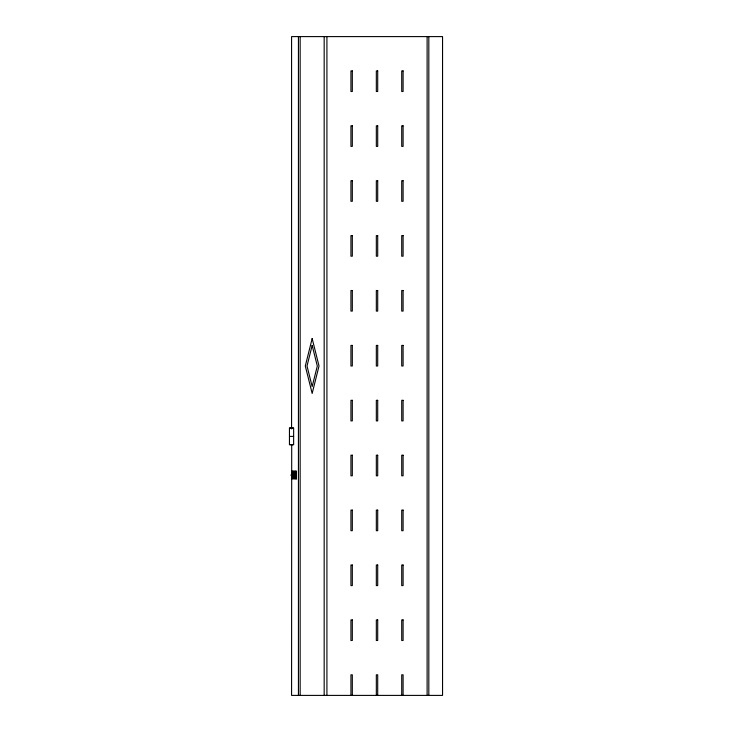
<?xml version="1.0" encoding="UTF-8"?>
<svg xmlns="http://www.w3.org/2000/svg" width="732" height="732" viewBox="0 0 732 732"><rect width="100%" height="100%" fill="white"/><g stroke="black" fill="none" stroke-linecap="round" stroke-linejoin="round"><path stroke-width="1.1" d="M292.022 474.675L291.107 475.196L292.022 475.498L292.352 474.574M291.245 474.793L291.245 475.251M291.4 474.848L292.022 474.812M291.729 475.278L292.352 475.333L292.352 473.824M289.469 436.4L293.614 436.4M291.922 471.335L296.46 471.353L291.977 471.765M296.002 472.296L292.178 472.25L292.178 473.824L293.203 473.824M293.203 472.451L294.932 472.451M293.111 472.506L295.929 472.506L295.929 477.694L293.111 477.694M293.111 473.192L295.929 473.265M293.111 473.952L295.929 474.007M291.885 474.473L292.983 474.473M293.111 474.748L295.929 474.693M292.205 475.123L292.663 475.169M293.111 475.434L295.929 475.507M291.885 475.709L292.983 475.709M295.929 476.193L292.242 476.175L292.242 478.234M293.111 477.008L295.929 476.953M296.085 477.987L292.855 477.987L292.855 472.158L296.085 472.158L295.975 477.987M292.141 478.289L293.203 478.234M291.977 478.353L296.46 478.765L291.848 478.902L291.848 471.198L296.378 471.271L296.277 471.82M291.702 444.891L291.574 695.4L442.549 695.4L442.549 36.6L291.574 36.6L291.574 428.906M291.537 474.739L291.437 475.352M292.361 475.727L292.516 476.257M428.824 36.6L428.824 695.4M427.113 36.6L427.113 695.4M403.094 695.4L403.094 674.812L401.722 674.812L401.722 695.4M377.703 695.4L377.703 674.812L376.33 674.812L376.33 695.4M352.312 695.4L352.312 674.812L350.939 674.812L350.939 695.4M326.92 36.6L326.92 695.4M324.175 36.6L324.175 695.4M300.157 36.6L300.157 695.4M298.436 36.6L298.436 695.4M296.268 478.289L296.378 478.838M295.499 471.765L295.499 478.353M295.243 471.765L295.243 478.353M293.505 471.765L293.505 478.353M293.267 428L289.817 428M293.248 471.765L293.248 478.353M293.084 471.765L293.084 478.353M292.965 472.158L292.965 477.987M292.617 473.824L292.617 475.123M292.178 444.891L290.906 444.891M312.161 338.55L305.299 366L312.161 393.45L319.024 366L312.161 338.55M312.161 345.413L307.019 366L312.161 386.588L317.313 366L312.161 345.413M291.19 427.881L289.451 428.028L289.451 444.772L293.633 444.772L293.633 428.028L291.19 427.881M352.312 70.913L350.939 70.913L350.939 91.5L352.312 91.5L352.312 70.913M377.703 70.913L376.33 70.913L376.33 91.5L377.703 91.5L377.703 70.913M403.094 70.913L401.722 70.913L401.722 91.5L403.094 91.5L403.094 70.913M352.312 125.812L350.939 125.812L350.939 146.4L352.312 146.4L352.312 125.812M377.703 125.812L376.33 125.812L376.33 146.4L377.703 146.4L377.703 125.812M403.094 125.812L401.722 125.812L401.722 146.4L403.094 146.4L403.094 125.812M352.312 180.713L350.939 180.713L350.939 201.3L352.312 201.3L352.312 180.713M377.703 180.713L376.33 180.713L376.33 201.3L377.703 201.3L377.703 180.713M403.094 180.713L401.722 180.713L401.722 201.3L403.094 201.3L403.094 180.713M352.312 235.613L350.939 235.613L350.939 256.2L352.312 256.2L352.312 235.613M377.703 235.613L376.33 235.613L376.33 256.2L377.703 256.2L377.703 235.613M403.094 235.613L401.722 235.613L401.722 256.2L403.094 256.2L403.094 235.613M352.312 290.512L350.939 290.512L350.939 311.1L352.312 311.1L352.312 290.512M377.703 290.512L376.33 290.512L376.33 311.1L377.703 311.1L377.703 290.512M403.094 290.512L401.722 290.512L401.722 311.1L403.094 311.1L403.094 290.512M352.312 345.413L350.939 345.413L350.939 366L352.312 366L352.312 345.413M377.703 345.413L376.33 345.413L376.33 366L377.703 366L377.703 345.413M403.094 345.413L401.722 345.413L401.722 366L403.094 366L403.094 345.413M352.312 400.312L350.939 400.312L350.939 420.9L352.312 420.9L352.312 400.312M377.703 400.312L376.33 400.312L376.33 420.9L377.703 420.9L377.703 400.312M403.094 400.312L401.722 400.312L401.722 420.9L403.094 420.9L403.094 400.312M352.312 455.213L350.939 455.213L350.939 475.8L352.312 475.8L352.312 455.213M377.703 455.213L376.33 455.213L376.33 475.8L377.703 475.8L377.703 455.213M403.094 455.213L401.722 455.213L401.722 475.8L403.094 475.8L403.094 455.213M292.69 472.652L292.416 473.403L292.69 472.652M352.312 510.113L350.939 510.113L350.939 530.7L352.312 530.7L352.312 510.113M377.703 510.113L376.33 510.113L376.33 530.7L377.703 530.7L377.703 510.113M403.094 510.113L401.722 510.113L401.722 530.7L403.094 530.7L403.094 510.113M352.312 565.013L350.939 565.013L350.939 585.6L352.312 585.6L352.312 565.013M377.703 565.013L376.33 565.013L376.33 585.6L377.703 585.6L377.703 565.013M403.094 565.013L401.722 565.013L401.722 585.6L403.094 585.6L403.094 565.013M352.312 619.913L350.939 619.913L350.939 640.5L352.312 640.5L352.312 619.913M377.703 619.913L376.33 619.913L376.33 640.5L377.703 640.5L377.703 619.913M403.094 619.913L401.722 619.913L401.722 640.5L403.094 640.5L403.094 619.913M296.14 471.765L296.094 471.82"/></g></svg>
